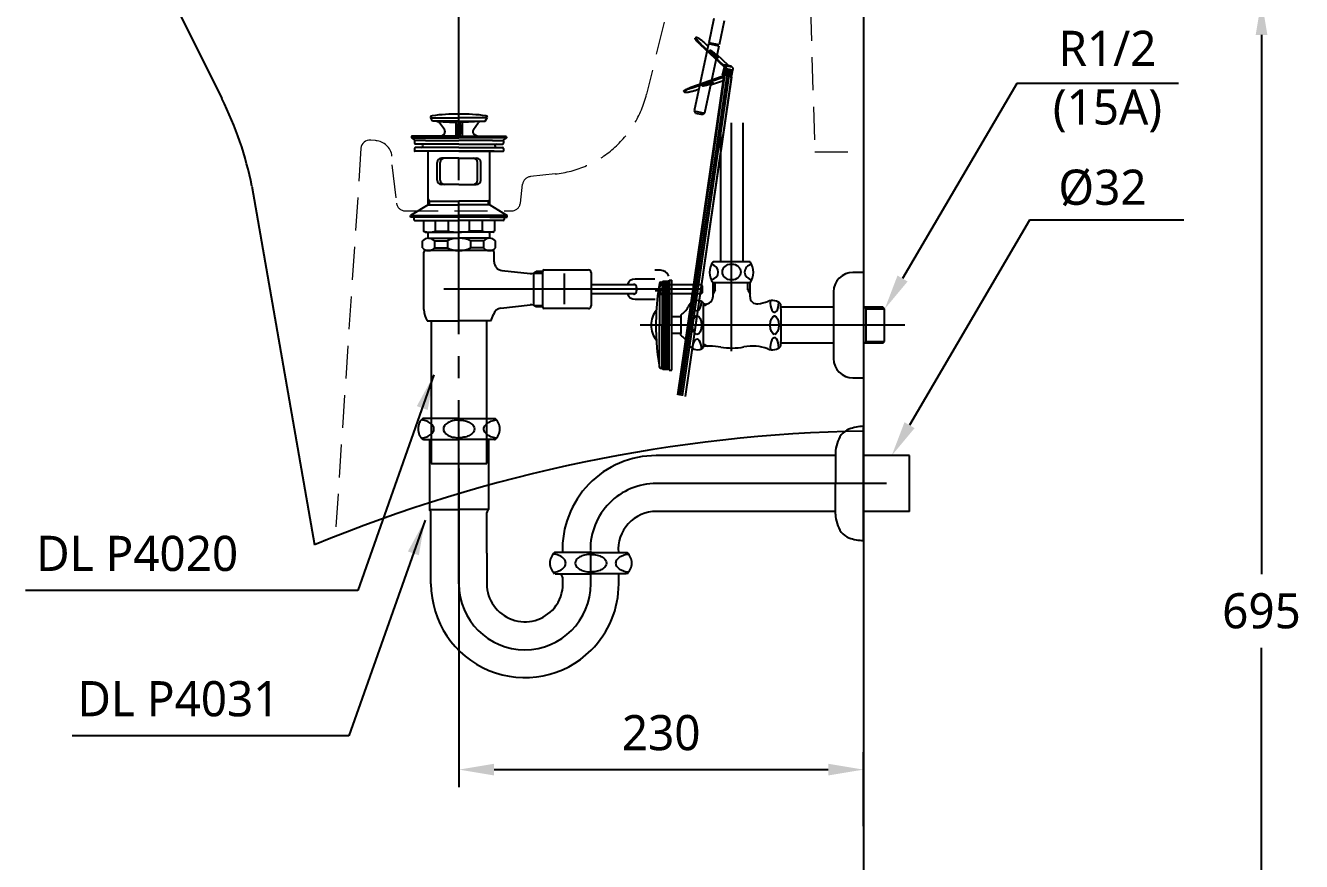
# Model space of a CAD drawing. Extents: x 7056 to 10156, y 0 to 2100.
# Drawn here: x 8941 to 9666, y 444 to 920 of the extents above; entities that cross this region are included whole.
import ezdxf

# ---------------------------------------------------------------- set-up
doc = ezdxf.new("R2010")
doc.units = 0
doc.header["$LTSCALE"] = 50
doc.header["$MEASUREMENT"] = 0
for name, pattern in [('CENTER', [2, 1.25, -0.25, 0.25, -0.25]), ('CENTER2', [1.125, 0.75, -0.125, 0.125, -0.125]), ('HIDDEN', [0.375, 0.25, -0.125]), ('HIDDEN2', [0.1875, 0.125, -0.0625])]:
    doc.linetypes.add(name, pattern=pattern)
doc.layers.get('0').update_dxf_attribs({"linetype": 'CONTINUOUS'})
doc.layers.get('DEFPOINTS').update_dxf_attribs({"linetype": 'CONTINUOUS'})
for name, color, linetype in [('1', 2, 'CENTER'), ('3', 3, 'CONTINUOUS'), ('4', 4, 'CONTINUOUS'), ('6', 6, 'CONTINUOUS'), ('7', 7, 'CONTINUOUS')]:
    doc.layers.add(name, color=color, linetype=linetype)
doc.styles.add('GHS', font='txt.shx', dxfattribs={"bigfont": 'whgtxt.shx'})
doc.styles.get("Standard").update_dxf_attribs({"font": 'NanumGothic.ttf'})
doc.dimstyles.get("Standard").update_dxf_attribs({"dimtxt": 2.5, "dimasz": 2, "dimexe": 2, "dimexo": 1, "dimgap": 1.5, "dimtad": 1, "dimdec": 0, "dimlfac": 10, "dimrnd": 0.5, "dimzin": 0, "dimdsep": 46, "dimtxsty": 'Standard', "dimcen": 0, "dimclrt": 2, "dimadec": 0, "dimazin": 0, "dimtfac": 1, "dimtdec": 0, "dimtmove": 0, "dimatfit": 3, "dimfxl": 0, "dimtolj": 1, "dimtzin": 0, "dimarcsym": 0})

# ---------------------------------------------------------------- blocks, each defined once
blk = doc.blocks.new('*D72')
at = {"layer": '3', "color": 3, "lineweight": -2}
for p, q in [((9187.33, 667.64), (9187.33, 486.54)), ((9417.32, 464.3), (9417.32, 506.54)), ((9207.33, 496.54), (9397.32, 496.54))]:
    blk.add_line(p, q, dxfattribs=at)
at = {"layer": '3', "color": 3}
for points in [[(9207.33, 499.88), (9207.33, 493.21), (9187.33, 496.54)], [(9397.32, 499.88), (9397.32, 493.21), (9417.32, 496.54)]]:
    blk.add_solid(points, dxfattribs=at)
at = {"layer": 'DEFPOINTS', "color": 0}
for p in [(9187.33, 675.64), (9417.32, 496.54), (9417.32, 456.3)]:
    blk.add_point(p, dxfattribs=at)
at = {"layer": '3', "color": 2, "insert": (9302.33, 517.44), "char_height": 20, "attachment_point": 5}
blk.add_mtext('\\A1;230', dxfattribs=at)
blk = doc.blocks.new('*D73')
at = {"color": 3, "lineweight": -2}
for p, q in [((9451.71, 934.21), (9653.64, 934.21)), ((9643.64, 914.21), (9643.64, 607.6)), ((9643.64, 259.21), (9643.64, 565.83)), ((9425.32, 239.21), (9653.64, 239.21))]:
    blk.add_line(p, q, dxfattribs=at)
at = {"color": 3}
for points in [[(9640.31, 914.21), (9646.98, 914.21), (9643.64, 934.21)], [(9640.31, 259.21), (9646.98, 259.21), (9643.64, 239.21)]]:
    blk.add_solid(points, dxfattribs=at)
at = {"layer": 'DEFPOINTS', "color": 0}
for p in [(9443.71, 934.21), (9643.64, 934.21), (9417.32, 239.21)]:
    blk.add_point(p, dxfattribs=at)
at = {"color": 2, "insert": (9643.64, 586.71), "char_height": 20, "attachment_point": 5}
blk.add_mtext('\\A1;695', dxfattribs=at)

msp = doc.modelspace()

# ---------------------------------------------------------------- linework, layer by layer
at = {"color": 1, "linetype": 'CENTER2', "ltscale": 2}
msp.add_line((9187.33272, 631.66579), (9187.33272, 1010.99138), dxfattribs=at)
msp.add_line((9417.32007, 999.21417), (9417.32007, 689.03628))
at = {"color": 2, "linetype": 'HIDDEN2', "lineweight": 0, "ltscale": 3}
for p, q in [((9385.39396, 985.83126), (9389.6727, 847.84188)), ((9317.40521, 976.08182), (9293.9878, 880.53987)), ((9131.64443, 849.78067), (9116.96319, 629.03897)), ((9187.32007, 854.1431), (9166.82007, 854.1431)), ((9389.6727, 847.84188), (9417.32007, 847.84188)), ((9149.26697, 840.30022), (9151.8029, 818.63294)), ((9241.98104, 835.15149), (9228.00123, 833.68295)), ((9222.24525, 818.60482), (9223.56086, 829.31965)), ((9156.769, 814.21417), (9217.28252, 814.21417))]:
    msp.add_line(p, q, dxfattribs=at)
at = {"color": 3}
for p, q in [((9504.47582, 886.61753), (9439.54943, 775.72358)), ((9596.35915, 886.61753), (9504.47582, 886.61753)), ((9511.76202, 808.91058), (9443.51709, 692.34858)), ((9599.46134, 808.91058), (9511.76202, 808.91058))]:
    msp.add_line(p, q, dxfattribs=at)
at = {"color": 2, "lineweight": 0, "ltscale": 3}
msp.add_line((9139.94121, 854.11935), (9137.17267, 854.4197), dxfattribs=at)
at = {"color": 2, "linetype": 'HIDDEN', "lineweight": 0, "ltscale": 3}
msp.add_line((9187.32007, 854.1431), (9207.82007, 854.1431), dxfattribs=at)
at = {"color": 4}
msp.add_line((9187.32007, 602.21417), (9187.32007, 696.21417), dxfattribs=at)
at = {"color": 2, "linetype": 'HIDDEN2', "lineweight": 0, "ltscale": 3}
for centre, radius, start, end in [((9235.71269, 894.82315), 60, 275.99676777, 346.22824731), ((9139.33476, 844.13776), 10, 6.67550305, 86.52320462), ((9228.5236, 828.71031), 5, 95.99676777, 173), ((9156.769, 819.21417), 5, 186.67550305, 270), ((9217.28252, 819.21417), 5, 270, 353)]:
    msp.add_arc(centre, radius, start, end, dxfattribs=at)
at = {"color": 2, "lineweight": 0, "ltscale": 3}
msp.add_arc((9136.63341, 849.44886), 5, 83.80844578, 176.19493651, dxfattribs=at)
at = {"layer": '1', "color": 1, "linetype": 'ByBlock'}
msp.add_line((9417.32007, 1139.21417), (9417.32007, 239.21417), dxfattribs=at)
at = {"layer": '1', "color": 0, "linetype": 'Continuous'}
for p, q in [((9022.65356, 938.12684), (9052.58084, 878.00715)), ((9069.64389, 828.15368), (9105.26081, 624.30515))]:
    msp.add_line(p, q, dxfattribs=at)
for centre, radius, start, end in [((8873.53777, 788.88039), 200, 11.32455779, 26.46389543), ((9432.12477, -166.89645), 856.06076, 90.99092167, 112.44666886)]:
    msp.add_arc(centre, radius, start, end, dxfattribs=at)
at = {"layer": '1', "color": 3}
for points in [[(9442.426, 774.0394), (9436.67286, 777.40776), (9429.44435, 758.46417)], [(9446.39366, 690.6644), (9440.64052, 694.03276), (9433.41201, 675.08917)]]:
    msp.add_solid(points, dxfattribs=at)
at = {"layer": '3'}
for p, q in [((9172.33272, 865.2431), (9171.1014, 867.37581)), ((9171.21794, 867.17396), (9187.33272, 867.17396)), ((9187.33272, 865.2431), (9172.33272, 865.2431)), ((9174.84799, 865.05881), (9185.58272, 864.35744)), ((9179.05806, 860.36381), (9176.33985, 864.21678)), ((9187.33272, 865.2431), (9185.58272, 864.35744)), ((9185.58272, 864.35744), (9185.58272, 856.6431)), ((9186.81504, 864.98111), (9186.38272, 858.57323)), ((9203.4475, 867.17396), (9187.33272, 867.17396)), ((9187.33272, 865.2431), (9189.08272, 864.35744)), ((9187.33272, 865.2431), (9202.33272, 865.2431)), ((9187.8504, 864.98111), (9188.28272, 858.57323)), ((9199.81744, 865.05881), (9189.08272, 864.35744)), ((9189.08272, 864.35744), (9189.08272, 856.6431)), ((9195.60738, 860.36381), (9198.32559, 864.21678)), ((9202.33272, 865.2431), (9203.56404, 867.37581)), ((9160.33272, 856.2431), (9160.33272, 855.6431)), ((9170.03272, 856.6431), (9160.73272, 856.6431)), ((9187.33272, 856.6431), (9170.03272, 856.6431)), ((9176.97629, 856.6431), (9178.42381, 857.47883)), ((9186.38272, 858.59742), (9187.33272, 858.59742)), ((9186.58582, 856.6431), (9186.38272, 858.59742)), ((9188.28272, 858.59742), (9187.33272, 858.59742)), ((9187.33272, 856.6431), (9204.63272, 856.6431)), ((9188.07962, 856.6431), (9188.28272, 858.59742)), ((9197.68914, 856.6431), (9196.24162, 857.47883)), ((9204.63272, 856.6431), (9213.93272, 856.6431)), ((9214.33272, 856.2431), (9214.33272, 855.6431)), ((9160.33272, 855.6431), (9187.33272, 855.6431)), ((9160.33272, 855.6431), (9162.47494, 854.1431)), ((9162.03089, 853.9431), (9162.03089, 852.6431)), ((9162.03089, 849.6431), (9162.03089, 848.3431)), ((9168.33272, 854.1431), (9162.23089, 854.1431)), ((9187.33272, 852.1431), (9162.53089, 852.1431)), ((9187.33272, 850.1431), (9162.53089, 850.1431)), ((9168.33272, 854.1431), (9187.33272, 854.1431)), ((9214.33272, 855.6431), (9187.33272, 855.6431)), ((9206.33272, 854.1431), (9187.33272, 854.1431)), ((9187.33272, 852.1431), (9212.13455, 852.1431)), ((9187.33272, 850.1431), (9212.13455, 850.1431)), ((9206.33272, 854.1431), (9212.43455, 854.1431)), ((9214.33272, 855.6431), (9212.1905, 854.1431)), ((9212.63455, 853.9431), (9212.63455, 852.6431)), ((9212.63455, 849.6431), (9212.63455, 848.3431)), ((9207.33272, 848.1431), (9162.23089, 848.1431)), ((9169.83272, 817.54869), (9169.83272, 848.1431)), ((9174.95835, 831.6431), (9174.95835, 841.6431)), ((9176.72612, 831.6431), (9176.72612, 841.6431)), ((9187.33272, 844.1431), (9177.45835, 844.1431)), ((9187.33272, 848.1431), (9212.43455, 848.1431)), ((9187.33272, 844.1431), (9197.20709, 844.1431)), ((9197.93932, 831.6431), (9197.93932, 841.6431)), ((9199.70709, 831.6431), (9199.70709, 841.6431)), ((9204.83272, 817.54869), (9204.83272, 848.1431)), ((9187.33272, 829.1431), (9177.45835, 829.1431)), ((9187.33272, 829.1431), (9197.20709, 829.1431)), ((9170.53272, 819.6431), (9169.83272, 820.85554)), ((9204.13272, 819.6431), (9204.83272, 820.85554)), ((9169.83272, 817.54869), (9159.83272, 811.54869)), ((9169.83272, 819.6431), (9187.33272, 819.6431)), ((9169.83272, 817.54869), (9187.33272, 817.54869)), ((9170.53272, 817.54869), (9170.53272, 819.6431)), ((9204.83272, 819.6431), (9187.33272, 819.6431)), ((9204.83272, 817.54869), (9187.33272, 817.54869)), ((9204.13272, 817.54869), (9204.13272, 819.6431)), ((9204.83272, 817.54869), (9214.83272, 811.54869)), ((9159.83272, 811.54869), (9187.33272, 811.54869)), ((9159.83272, 810.54869), (9159.83272, 811.54869)), ((9169.83272, 810.54869), (9159.83272, 810.54869)), ((9161.64059, 810.54869), (9161.64059, 809.24869)), ((9162.14059, 808.74869), (9167.14059, 808.74869)), ((9167.14059, 808.74869), (9187.33272, 808.74869)), ((9167.14059, 808.74869), (9167.14059, 802.62604)), ((9204.83272, 810.54869), (9169.83272, 810.54869)), ((9173.91537, 802.62604), (9173.91537, 808.74869)), ((9181.31603, 802.62604), (9181.31603, 808.74869)), ((9214.83272, 811.54869), (9187.33272, 811.54869)), ((9207.52485, 808.74869), (9187.33272, 808.74869)), ((9193.3494, 802.62604), (9193.3494, 808.74869)), ((9200.75007, 802.62604), (9200.75007, 808.74869)), ((9204.83272, 810.54869), (9214.83272, 810.54869)), ((9212.52485, 808.74869), (9207.52485, 808.74869)), ((9207.52485, 808.74869), (9207.52485, 802.62604)), ((9213.02485, 810.54869), (9213.02485, 809.24869)), ((9214.83272, 810.54869), (9214.83272, 811.54869)), ((9168.14059, 802.04869), (9167.14059, 802.62604)), ((9168.14059, 802.04869), (9169.54059, 802.04869)), ((9169.54059, 802.04869), (9187.33272, 802.04869)), ((9169.83272, 798.63745), (9169.83272, 802.04869)), ((9169.97642, 798.6431), (9187.08902, 798.6431)), ((9173.91537, 802.62604), (9181.31603, 802.62604)), ((9205.12485, 802.04869), (9187.33272, 802.04869)), ((9204.68902, 798.6431), (9187.57642, 798.6431)), ((9200.75007, 802.62604), (9193.3494, 802.62604)), ((9204.83272, 798.63745), (9204.83272, 802.04869)), ((9206.52485, 802.04869), (9205.12485, 802.04869)), ((9206.52485, 802.04869), (9207.52485, 802.62604)), ((9166.58902, 793.08648), (9166.58902, 797.19972)), ((9187.33272, 791.6431), (9168.33272, 791.6431)), ((9173.36381, 797.19972), (9173.36381, 793.08648)), ((9173.36381, 797.19972), (9180.76447, 797.19972)), ((9173.36381, 793.08648), (9180.76447, 793.08648)), ((9180.76447, 797.19972), (9180.76447, 793.08648)), ((9204.68902, 791.6431), (9187.33272, 791.6431)), ((9201.30163, 797.19972), (9193.90097, 797.19972)), ((9193.90097, 797.19972), (9193.90097, 793.08648)), ((9201.30163, 793.08648), (9193.90097, 793.08648)), ((9201.30163, 797.19972), (9201.30163, 793.08648)), ((9204.13272, 791.6431), (9204.68902, 791.6431)), ((9204.68902, 791.6431), (9205.08902, 791.6431)), ((9206.33272, 791.6431), (9204.83272, 791.6431)), ((9208.07642, 793.08648), (9208.07642, 797.19972)), ((9167.33272, 758.04075), (9167.33272, 790.6431)), ((9207.33272, 785.27886), (9207.33272, 790.6431)), ((9211.80005, 780.30731), (9227.83428, 778.58936)), ((9229.86295, 778.8431), (9234.96852, 778.8431)), ((9230.00203, 760.3931), (9230.00203, 778.8931)), ((9231.33272, 779.6431), (9231.33272, 778.8431)), ((9234.99392, 779.6431), (9231.33272, 779.6431)), ((9234.96852, 778.8431), (9234.96852, 779.8431)), ((9234.96852, 759.4431), (9234.96852, 778.8431)), ((9235.76852, 780.6431), (9260.96852, 780.6431)), ((9247.33272, 761.10518), (9247.33272, 778.5431)), ((9262.46852, 779.1431), (9262.46852, 773.37191)), ((9301.94517, 780.40671), (9298.65878, 780.40589)), ((9247.33272, 769.6431), (9178.83272, 769.62603)), ((9325.78661, 769.66265), (9247.33272, 769.6431)), ((9281.70074, 772.15166), (9262.26041, 772.14682)), ((9262.46852, 773.37191), (9262.46852, 760.1431)), ((9287.65043, 772.15315), (9281.70074, 772.15166)), ((9298.67144, 775.40589), (9287.61254, 775.40314)), ((9325.28599, 772.16252), (9301.92155, 772.1567)), ((9325.78611, 771.66265), (9325.28599, 772.16252)), ((9325.78711, 767.66265), (9325.78611, 771.66265)), ((9263.06145, 767.14702), (9287.65168, 767.15315)), ((9287.6154, 763.90314), (9298.93805, 763.90596)), ((9298.92539, 768.90596), (9301.94804, 768.90671)), ((9301.9228, 767.1567), (9325.28724, 767.16252)), ((9325.28724, 767.16252), (9325.78711, 767.66265)), ((9211.2016, 758.91477), (9227.83428, 760.69684)), ((9230.00203, 760.3931), (9234.96852, 760.3931)), ((9231.33272, 759.6431), (9231.33272, 760.4431)), ((9234.99392, 759.6431), (9231.33272, 759.6431)), ((9260.96852, 758.6431), (9235.76852, 758.6431)), ((9169.33272, 751.6431), (9187.33272, 751.6431)), ((9171.45772, 751.6431), (9171.45772, 670.6431)), ((9205.33272, 751.6431), (9187.33272, 751.6431)), ((9203.20772, 670.6431), (9203.20772, 751.6431)), ((9171.45772, 670.6431), (9203.20772, 670.6431))]:
    msp.add_line(p, q, dxfattribs=at)
for points in [[(9286.27712, 772.1528, -0.044238089), (9286.52917, 772.43227, -0.189273345), (9286.96366, 772.60298, -0.189273345), (9287.39824, 772.43248, -0.101058622), (9287.89463, 771.73917, -0.059301535), (9288.17055, 770.85181, -0.045721536), (9288.28068, 769.6533, -0.045721536)], [(9288.28068, 769.6533, -0.045721536), (9288.17115, 768.45474, -0.059301535), (9287.89567, 767.56724, -0.101058622), (9287.39962, 766.87369, -0.189273345), (9286.96513, 766.70298, -0.189273345), (9286.53056, 766.87347, -0.044238089), (9286.27836, 767.1528, -0.059301535)], [(9303.29486, 772.15704, 0.044238089), (9303.04267, 772.43638, 0.189273345), (9302.6081, 772.60687, 0.189273345), (9302.17361, 772.43616, 0.101058622), (9301.67756, 771.74261, 0.059301535), (9301.40208, 770.85511, 0.045721536), (9301.29255, 769.65655, 0.045721536)], [(9301.29255, 769.65655, 0.045721536), (9301.40267, 768.45803, 0.059301535), (9301.6786, 767.57068, 0.101058622), (9302.17499, 766.87737, 0.189273345), (9302.60957, 766.70687, 0.189273345), (9303.04405, 766.87758, 0.044238089), (9303.29611, 767.15704, 0.059301535)]]:
    msp.add_lwpolyline(points, format="xyb", dxfattribs=at)
for centre, radius, start, end in [((9172.18272, 867.17396), 1.1, 97.32041367, 169.42619898), ((9187.33272, 749.2431), 120, 90, 97.32041367), ((9174.70561, 863.06385), 2, 35.20232507, 86.26180949), ((9187.33272, 749.2431), 120, 82.67958633, 90), ((9199.95983, 863.06385), 2, 93.73819051, 144.79767493), ((9202.48272, 867.17396), 1.1, 10.57380102, 82.67958633), ((9160.73272, 856.2431), 0.4, 90, 180), ((9177.42381, 859.21088), 2, 300, 35.20232507), ((9197.24162, 859.21088), 2, 144.79767493, 240), ((9213.93272, 856.2431), 0.4, 0, 90), ((9162.23089, 853.9431), 0.2, 90, 180), ((9162.53089, 852.6431), 0.5, 180, 270), ((9162.53089, 849.6431), 0.5, 90, 180), ((9165.83272, 851.1431), 1, 270, 90), ((9208.83272, 851.1431), 1, 90, 270), ((9212.13455, 852.6431), 0.5, 270, 0), ((9212.13455, 849.6431), 0.5, 0, 90), ((9212.43455, 853.9431), 0.2, 0, 90), ((9162.23089, 848.3431), 0.2, 180, 270), ((9177.45835, 841.6431), 2.5, 90, 180), ((9179.22612, 841.6431), 2.5, 90, 180), ((9195.43932, 841.6431), 2.5, 0, 90), ((9197.20709, 841.6431), 2.5, 0, 90), ((9212.43455, 848.3431), 0.2, 270, 0), ((9177.45835, 831.6431), 2.5, 180, 270), ((9179.22612, 831.6431), 2.5, 180, 270), ((9195.43932, 831.6431), 2.5, 270, 0), ((9197.20709, 831.6431), 2.5, 270, 0), ((9162.14059, 809.24869), 0.5, 180, 270), ((9212.52485, 809.24869), 0.5, 270, 0), ((9169.97642, 793.9353), 4.70435, 43.94093732, 136.05906268), ((9170.52798, 812.2279), 10.18185, 250.56792502, 289.43207498), ((9186.86683, 785.03862), 13.60629, 89.06429532, 116.64718661), ((9187.14058, 831.50102), 29.45658, 258.59556617, 270.3737354), ((9187.52486, 831.50102), 29.45658, 269.6262646, 281.40443383), ((9187.79861, 785.03862), 13.60629, 63.35281339, 90.93570468), ((9204.13746, 812.2279), 10.18185, 250.56792502, 289.43207498), ((9204.68902, 793.9353), 4.70435, 43.94093732, 136.05906268), ((9169.97642, 796.3509), 4.70435, 223.94093732, 316.05906268), ((9168.33272, 790.6431), 1, 90, 180), ((9186.86683, 805.24758), 13.60629, 243.35281339, 270.93570468), ((9187.79861, 805.24758), 13.60629, 269.06429532, 296.64718661), ((9204.68902, 796.3509), 4.70435, 223.94093732, 316.05906268), ((9206.33272, 790.6431), 1, 0, 90), ((9212.33272, 785.27886), 5, 180, 263.88449643), ((9228.24118, 783.57278), 5, 265.33216468, 308.19271972), ((9235.76852, 779.8431), 0.8, 90, 180), ((9260.96852, 779.1431), 1.5, 0, 90), ((9301.94642, 775.40671), 5, 20.50159267, 90.01427756), ((9287.61378, 770.40314), 5, 90.01427756, 159.52696244), ((9301.94679, 773.90671), 5, 270.01427756, 339.52696244), ((9287.61416, 768.90314), 5, 200.50159267, 270.01427756), ((9180.32113, 758.58968), 13, 182.42004342, 212.30000816), ((9194.34431, 758.58968), 13, 327.69999184, 345.040466), ((9211.73426, 753.94322), 5, 96.11547581, 165.04046432), ((9228.24118, 755.71342), 5, 51.80728028, 94.66783532), ((9235.76852, 759.4431), 0.8, 180, 270), ((9260.96852, 760.1431), 1.5, 270, 0)]:
    msp.add_arc(centre, radius, start, end, dxfattribs=at)
at = {"layer": '4'}
for p, q in [((9171.07007, 696.21417), (9166.77856, 696.21417)), ((9171.07007, 696.21417), (9166.77856, 696.21417)), ((9187.32007, 696.21417), (9171.07007, 696.21417)), ((9187.32007, 696.21417), (9171.07007, 696.21417)), ((9187.32007, 696.21417), (9203.57007, 696.21417)), ((9187.32007, 696.21417), (9203.57007, 696.21417)), ((9203.57007, 696.21417), (9207.86157, 696.21417)), ((9203.57007, 696.21417), (9207.86157, 696.21417)), ((9417.32007, 626.71417), (9417.32007, 691.71417)), ((9167.17007, 684.21417), (9166.77856, 684.21417)), ((9167.17007, 684.21417), (9187.32007, 684.21417)), ((9170.52007, 684.21417), (9170.52007, 644.43405)), ((9207.47007, 684.21417), (9187.32007, 684.21417)), ((9204.12007, 684.21417), (9204.12007, 644.43405)), ((9207.47007, 684.21417), (9207.86157, 684.21417)), ((9401.34009, 675.08917), (9299.54909, 675.08917)), ((9401.34009, 676.6089), (9401.34009, 659.21417)), ((9443.41201, 675.08917), (9417.32007, 675.08917)), ((9443.41201, 643.33917), (9443.41201, 675.08917)), ((9430.41201, 659.21417), (9299.54909, 659.21417)), ((9401.34009, 641.81943), (9401.34009, 659.21417)), ((9170.52007, 644.43405), (9187.32007, 644.43405)), ((9171.44507, 602.21417), (9171.44507, 642.78917)), ((9204.12007, 644.43405), (9187.32007, 644.43405)), ((9203.19507, 619.60997), (9203.19507, 642.78917)), ((9401.34009, 643.33917), (9299.54909, 643.33917)), ((9443.41201, 643.33917), (9417.32007, 643.33917)), ((9203.19507, 619.60997), (9203.19507, 602.21417)), ((9245.99212, 619.91417), (9241.70062, 619.91417)), ((9262.24212, 619.91417), (9245.99212, 619.91417)), ((9262.24212, 619.91417), (9262.32007, 619.91417)), ((9262.32007, 602.21417), (9262.32007, 620.8774)), ((9262.39802, 619.91417), (9262.32007, 619.91417)), ((9262.39802, 619.91417), (9278.64802, 619.91417)), ((9278.64802, 619.91417), (9282.93952, 619.91417)), ((9242.09212, 607.91417), (9262.24212, 607.91417)), ((9245.52007, 607.91417), (9245.52007, 607.21417)), ((9246.44507, 602.21417), (9246.44507, 605.65999)), ((9282.54802, 607.91417), (9262.39802, 607.91417)), ((9278.19507, 602.21417), (9278.19507, 607.91417))]:
    msp.add_line(p, q, dxfattribs=at)
for points in [[(9173.12524, 690.21417, 0.15521739), (9172.53474, 692.07049, 0.106747244), (9170.47304, 693.96117, 0.07304301), (9167.70318, 695.07919, 0.028511088), (9165.97442, 695.3952, 0.05952259)], [(9165.97442, 685.03313, 0.028511088), (9167.70318, 685.34915, 0.07304301), (9170.47304, 686.46717, 0.106747244), (9172.53474, 688.35784, 0.15521739), (9173.12524, 690.21417, 0.15521739)], [(9179.03977, 691.9531, 0.327290453), (9179.03977, 688.47523, 0.106373385), (9181.06257, 686.67863, 0.071219107), (9183.76252, 685.62491, 0.057537424), (9187.32007, 685.21417, 0.057537424)], [(9187.32007, 695.21417, 0.057537424), (9183.76252, 694.80342, 0.071219107), (9181.06257, 693.7497, 0.106373365), (9179.03977, 691.9531, 0.159482965)], [(9187.32007, 695.21417, 0.057537424), (9183.76252, 694.80342, 0.071219107), (9181.06257, 693.7497, 0.106373365), (9179.03977, 691.9531, 0.159482965)], [(9187.32007, 695.21417, -0.057537424), (9190.87761, 694.80342, -0.071219107), (9193.57756, 693.7497, -0.106373365), (9195.60036, 691.9531, -0.159482965)], [(9187.32007, 695.21417, -0.057537424), (9190.87761, 694.80342, -0.071219107), (9193.57756, 693.7497, -0.106373365), (9195.60036, 691.9531, -0.159482965)], [(9195.60037, 691.9531, -0.327290453), (9195.60036, 688.47523, -0.106373385), (9193.57756, 686.67863, -0.071219107), (9190.87761, 685.62491, -0.057537424), (9187.32007, 685.21417, -0.057537424)], [(9201.5149, 690.21417, -0.15521739), (9202.10539, 692.07049, -0.106747244), (9204.16709, 693.96117, -0.07304301), (9206.93696, 695.07919, -0.028511088), (9208.66571, 695.3952, -0.05952259)], [(9208.66571, 685.03313, -0.028511088), (9206.93696, 685.34915, -0.07304301), (9204.16709, 686.46717, -0.106747244), (9202.10539, 688.35784, -0.15521739), (9201.5149, 690.21417, -0.15521739)], [(9248.04729, 613.91417, 0.15521739), (9247.4568, 615.77049, 0.106747244), (9245.39509, 617.66117, 0.07304301), (9242.62523, 618.77919, 0.028511088), (9240.89647, 619.0952, 0.05952259)], [(9262.32007, 618.91397, 0.058789896), (9258.68457, 618.50342, 0.071219107), (9255.98462, 617.4497, 0.106373365), (9253.96182, 615.6531, 0.159482965)], [(9262.32007, 618.91397, -0.058789896), (9265.95556, 618.50342, -0.071219107), (9268.65551, 617.4497, -0.106373365), (9270.67831, 615.6531, -0.159482965)], [(9276.59284, 613.91417, -0.15521739), (9277.18334, 615.77049, -0.106747244), (9279.24504, 617.66117, -0.07304301), (9282.01491, 618.77919, -0.028511088), (9283.74366, 619.0952, -0.05952259)], [(9240.89647, 608.73313, 0.028511088), (9242.62523, 609.04915, 0.07304301), (9245.39509, 610.16717, 0.106747244), (9247.4568, 612.05784, 0.15521739), (9248.04729, 613.91417, 0.15521739)], [(9253.96182, 615.6531, 0.327290453), (9253.96182, 612.17523, 0.106373385), (9255.98462, 610.37863, 0.071219107), (9258.68457, 609.32491, 0.057537424), (9262.24212, 608.91417, 0.057537424)], [(9270.67831, 615.6531, -0.327290453), (9270.67831, 612.17523, -0.106373385), (9268.65551, 610.37863, -0.071219107), (9265.95556, 609.32491, -0.057537424), (9262.39802, 608.91417, -0.057537424)], [(9283.74366, 608.73313, -0.028511088), (9282.01491, 609.04915, -0.07304301), (9279.24504, 610.16717, -0.106747244), (9277.18334, 612.05784, -0.15521739), (9276.59284, 613.91417, -0.15521739)]]:
    msp.add_lwpolyline(points, format="xyb", dxfattribs=at)
for centre, radius, start, end in [((9172.07007, 690.21417), 8, 131.40962211, 228.59037789), ((9202.57007, 690.21417), 8, 311.40962211, 48.59037789), ((9412.66454, 680.79233), 10, 111.1926769, 142.80345081), ((9418.82007, 661.75169), 30, 92.86598398, 109.00713612), ((9421.32007, 675.71417), 20, 146.20771163, 177.43591199), ((9299.54909, 621.71417), 53.375, 90, 181.93258944), ((9299.54909, 621.71417), 37.5, 90, 180.65397811), ((9171.52007, 644.43405), 1, 180, 238.70258778), ((9170.52007, 642.78917), 0.925, 0, 58.70258778), ((9204.12007, 642.78917), 0.925, 121.29741222, 180), ((9203.12007, 644.43405), 1, 301.29741222, 0), ((9299.54909, 621.71417), 21.625, 90, 184.77465278), ((9421.32007, 642.71417), 20, 182.56408801, 213.79228837), ((9412.66454, 637.636), 10, 217.19654919, 248.8073231), ((9418.82007, 656.67664), 30, 250.99286388, 267.13401602), ((9246.99212, 613.91417), 8, 131.40962211, 228.59037789), ((9277.64802, 613.91417), 8, 311.40962211, 48.59037789), ((9224.82007, 602.21417), 53.375, 180, 314.94029898), ((9224.82007, 602.21417), 37.5, 180, 0), ((9224.82007, 602.21417), 21.625, 180, 320.7959681), ((9224.82007, 602.21417), 21.625, 320.7959681, 0), ((9229.48129, 596.616), 19.22404, 28.06365478, 33.45608391), ((9224.82007, 602.21417), 53.375, 314.94029898, 0)]:
    msp.add_arc(centre, radius, start, end, dxfattribs=at)
at = {"layer": '6'}
for p, q in [((9335.97007, 864.21417), (9335.97007, 785.21417)), ((9342.32007, 734.50162), (9342.32007, 864.21417)), ((9348.67007, 864.21417), (9348.67007, 785.21417)), ((9348.67007, 785.21417), (9331.82007, 785.21417)), ((9352.82007, 785.21417), (9348.67007, 785.21417)), ((9417.32007, 779.21417), (9411.32007, 779.21417)), ((9301.40488, 773.21417), (9301.40488, 749.21417)), ((9301.99632, 773.71417), (9302.82007, 773.71417)), ((9302.82007, 773.71417), (9303.32007, 774.21417)), ((9302.82007, 773.71417), (9302.82007, 749.21417)), ((9303.32007, 774.21417), (9303.32007, 749.21417)), ((9303.32007, 774.21417), (9306.52007, 774.21417)), ((9303.32007, 773.80269), (9306.82007, 773.80269)), ((9303.32007, 772.80269), (9306.82007, 772.80269)), ((9303.32007, 771.80269), (9306.82007, 771.80269)), ((9303.32007, 770.80269), (9306.82007, 770.80269)), ((9303.32007, 769.80269), (9306.82007, 769.80269)), ((9306.82007, 774.71417), (9308.32007, 774.71417)), ((9306.82007, 774.51417), (9306.82007, 774.71417)), ((9306.82007, 774.51417), (9306.82007, 749.21417)), ((9308.32007, 773.71417), (9308.32007, 774.71417)), ((9308.32007, 749.21417), (9308.32007, 773.71417)), ((9331.82007, 765.71417), (9331.82007, 773.21417)), ((9352.82007, 773.21417), (9331.82007, 773.21417)), ((9333.07007, 769.21417), (9331.82007, 769.21417)), ((9333.07007, 769.21417), (9331.82007, 767.0491)), ((9333.07007, 769.21417), (9333.07007, 773.21417)), ((9351.57007, 769.21417), (9351.57007, 773.21417)), ((9352.82007, 769.21417), (9351.57007, 769.21417)), ((9351.57007, 769.21417), (9352.82007, 767.0491)), ((9352.82007, 765.30254), (9352.82007, 773.21417)), ((9303.32007, 768.80269), (9306.82007, 768.80269)), ((9303.32007, 767.80269), (9306.82007, 767.80269)), ((9303.32007, 766.80269), (9306.82007, 766.80269)), ((9303.32007, 765.80269), (9306.82007, 765.80269)), ((9303.32007, 764.80269), (9306.82007, 764.80269)), ((9303.32007, 763.80269), (9306.82007, 763.80269)), ((9303.32007, 762.80269), (9306.82007, 762.80269)), ((9303.32007, 761.80269), (9306.82007, 761.80269)), ((9326.40667, 761.21417), (9326.40667, 761.93488)), ((9400.32007, 768.21417), (9400.32007, 730.21417)), ((9303.32007, 760.80269), (9306.82007, 760.80269)), ((9303.32007, 759.80269), (9306.82007, 759.80269)), ((9303.32007, 758.80269), (9306.82007, 758.80269)), ((9303.32007, 757.80269), (9306.82007, 757.80269)), ((9303.32007, 756.80269), (9306.82007, 756.80269)), ((9303.32007, 755.80269), (9306.82007, 755.80269)), ((9303.32007, 754.80269), (9306.82007, 754.80269)), ((9313.40667, 754.94651), (9313.40667, 753.96417)), ((9318.29326, 760.53568), (9317.74089, 759.57896)), ((9326.40667, 737.21417), (9326.40667, 761.21417)), ((9327.32007, 761.21417), (9326.40667, 761.21417)), ((9327.32007, 760.46417), (9326.40667, 760.46417)), ((9327.32007, 760.46417), (9328.61911, 761.40575)), ((9327.32007, 760.46417), (9327.32007, 761.21417)), ((9400.32007, 759.46417), (9370.32007, 759.46417)), ((9370.32007, 758.46417), (9370.32007, 739.96417)), ((9370.32119, 758.46529), (9370.32119, 761.21306)), ((9428.32007, 759.46417), (9417.32007, 759.46417)), ((9418.82007, 758.46417), (9417.82007, 759.46417)), ((9418.82007, 738.96417), (9418.82007, 759.46417)), ((9418.82007, 758.46417), (9429.32007, 758.46417)), ((9429.32007, 758.46417), (9428.32007, 759.46417)), ((9429.19578, 739.96417), (9429.19578, 758.46417)), ((9440.85561, 749.21417), (9290.43798, 749.21417)), ((9301.40488, 725.21417), (9301.40488, 749.21417)), ((9302.82007, 724.71417), (9302.82007, 749.21417)), ((9303.32007, 753.80269), (9306.82007, 753.80269)), ((9303.32007, 752.80269), (9306.82007, 752.80269)), ((9303.32007, 751.80269), (9306.82007, 751.80269)), ((9303.32007, 750.80269), (9306.82007, 750.80269)), ((9303.32007, 749.80269), (9306.82007, 749.80269)), ((9303.32007, 724.21417), (9303.32007, 749.21417)), ((9303.32007, 748.62565), (9306.82007, 748.62565)), ((9303.32007, 747.62565), (9306.82007, 747.62565)), ((9306.82007, 723.91417), (9306.82007, 749.21417)), ((9313.40667, 753.96417), (9308.32007, 753.96417)), ((9308.32007, 723.71417), (9308.32007, 749.21417)), ((9313.40667, 753.96417), (9313.40667, 744.46417)), ((9303.32007, 746.62565), (9306.82007, 746.62565)), ((9303.32007, 745.62565), (9306.82007, 745.62565)), ((9303.32007, 744.62565), (9306.82007, 744.62565)), ((9303.32007, 743.62565), (9306.82007, 743.62565)), ((9303.32007, 742.62565), (9306.82007, 742.62565)), ((9303.32007, 741.62565), (9306.82007, 741.62565)), ((9303.32007, 740.62565), (9306.82007, 740.62565)), ((9313.40667, 744.46417), (9308.32007, 744.46417)), ((9313.40667, 743.48182), (9313.40667, 744.46417)), ((9370.32007, 737.21417), (9370.32007, 739.96417)), ((9417.82007, 738.96417), (9418.82007, 739.96417)), ((9418.82007, 739.96417), (9429.32007, 739.96417)), ((9428.32007, 738.96417), (9429.32007, 739.96417)), ((9303.32007, 739.62565), (9306.82007, 739.62565)), ((9303.32007, 738.62565), (9306.82007, 738.62565)), ((9303.32007, 737.62565), (9306.82007, 737.62565)), ((9303.32007, 736.62565), (9306.82007, 736.62565)), ((9303.32007, 735.62565), (9306.82007, 735.62565)), ((9303.32007, 734.62565), (9306.82007, 734.62565)), ((9303.32007, 733.62565), (9306.82007, 733.62565)), ((9318.29326, 737.89265), (9317.74089, 738.84938)), ((9327.32007, 737.96417), (9326.40667, 737.96417)), ((9326.40667, 736.49345), (9326.40667, 737.21417)), ((9330.03186, 737.21417), (9326.40667, 737.21417)), ((9327.32007, 737.21417), (9327.32007, 737.96417)), ((9327.32007, 737.96417), (9328.61911, 737.21417)), ((9400.32007, 738.96417), (9370.32007, 738.96417)), ((9370.32007, 738.96417), (9370.32007, 738.78243)), ((9370.32007, 737.21417), (9370.32007, 738.78243)), ((9428.32007, 738.96417), (9417.32007, 738.96417)), ((9303.32007, 732.62565), (9306.82007, 732.62565)), ((9303.32007, 731.62565), (9306.82007, 731.62565)), ((9303.32007, 730.62565), (9306.82007, 730.62565)), ((9303.32007, 729.62565), (9306.82007, 729.62565)), ((9303.32007, 728.62565), (9306.82007, 728.62565)), ((9303.32007, 727.62565), (9306.82007, 727.62565)), ((9303.32007, 726.62565), (9306.82007, 726.62565)), ((9303.32007, 725.62565), (9306.82007, 725.62565)), ((9301.99632, 724.71417), (9302.82007, 724.71417)), ((9302.82007, 724.71417), (9303.32007, 724.21417)), ((9303.32007, 724.62565), (9306.82007, 724.62565)), ((9303.32007, 724.21417), (9306.52007, 724.21417)), ((9306.82007, 723.71417), (9306.82007, 723.91417)), ((9306.82007, 723.71417), (9308.32007, 723.71417)), ((9411.32007, 719.21417), (9417.32007, 719.21417))]:
    msp.add_line(p, q, dxfattribs=at)
for centre, radius, start, end in [((9339.82007, 779.21417), 10, 143.13010235, 216.86989765), ((9344.82007, 779.21417), 10, 323.13010235, 36.86989765), ((9411.32007, 768.21417), 11, 90, 180), ((9444.32007, 749.21417), 145, 170.50659, 178.05685792), ((9301.99632, 773.01417), 0.7, 90, 170.50659), ((9306.52007, 774.51417), 0.3, 270, 0), ((9322.93253, 757.85719), 5.35697, 49.56943438, 150), ((9327.32007, 765.71417), 4.5, 270, 0), ((9356.82007, 765.30254), 4, 180, 277.71167846), ((9354.02523, 785.94188), 24.82771, 277.71167846, 290.96613747), ((9365.4137, 756.22141), 7, 45.48706364, 110.96613747), ((9310.5743, 749.16883), 14, 141.78592674, 179.75272851), ((9305.61654, 766.57896), 14, 303.80982041, 330), ((9310.5743, 749.28967), 14, 180.24727149, 218.21407326), ((9444.32007, 749.21417), 145, 178.05685792, 189.49341), ((9305.61654, 731.84938), 14, 30, 56.19017959), ((9322.93253, 740.57114), 5.35697, 210, 310.43056562), ((9330.03186, 699.21417), 38, 80.69517649, 90.00000262), ((9342.32007, 774.21417), 38, 260.69517447, 280.73727399), ((9354.02523, 712.48646), 24.82771, 69.03386253, 100.73727502), ((9365.4137, 742.20692), 7, 249.03386253, 314.5), ((9411.32007, 730.21417), 11, 180, 270), ((9301.99632, 725.41417), 0.7, 189.49341, 270), ((9306.52007, 723.91417), 0.3, 0, 90)]:
    msp.add_arc(centre, radius, start, end, dxfattribs=at)
for centre, major_axis, ratio, start_param, end_param in [((9329.5468, 779.44175), (-5.22946, 0), 0.866391406, 1.800504354, 4.443057795), ((9355.00274, 779.44175), (5.22946, 0), 0.866391406, 1.82411945, 4.498970222), ((9322.64141, 762.80645), (0, 5.39901), 0.478204164, 1.649186922, 4.692658194), ((9366.759, 761.71907), (0, 5.21778), 0.460090084, 1.292018265, 4.793094981), ((9322.64141, 735.89373), (0, 5.39901), 0.478204164, 4.681700192, 7.825212734), ((9366.759, 736.79988), (0, 5.21778), 0.460090084, 4.613778576, 8.151219719)]:
    msp.add_ellipse(centre, major_axis=major_axis, ratio=ratio, start_param=start_param, end_param=end_param, dxfattribs=at)
for centre, major_axis, ratio in [((9342.32007, 779.44175), (5.22946, 0), 0.866391406), ((9322.64141, 749.21417), (0, -5.39901), 0.478204164), ((9366.759, 749.21417), (0, -5.21778), 0.460090084)]:
    msp.add_ellipse(centre, major_axis=major_axis, ratio=ratio, dxfattribs=at)
at = {"layer": '7'}
for p, q in [((9332.24203, 923.49498), (9329.33127, 909.80091)), ((9338.11092, 922.24751), (9335.20015, 908.55344)), ((9329.18573, 909.11621), (9321.07717, 870.96845)), ((9321.99746, 912.74837), (9321.67447, 912.37434)), ((9324.75431, 909.2062), (9324.43132, 908.83216)), ((9324.43132, 908.83216), (9338.07278, 896.01413)), ((9337.67323, 897.06709), (9324.75431, 909.2062)), ((9335.05462, 907.86874), (9326.94606, 869.72098)), ((9328.92365, 907.88322), (9328.32296, 908.44765)), ((9335.05462, 907.86874), (9329.18573, 909.11621)), ((9335.20015, 908.55344), (9329.33127, 909.80091)), ((9329.6748, 909.01226), (9329.82034, 909.69696)), ((9334.56554, 907.9727), (9334.71108, 908.6574)), ((9340.62495, 896.88825), (9334.03652, 903.07898)), ((9313.32562, 709.22044), (9340.47172, 894.77701)), ((9314.36765, 709.01133), (9341.25499, 893.36361)), ((9337.8722, 895.17139), (9337.07271, 891.41012)), ((9337.99607, 897.44703), (9337.60849, 896.99819)), ((9337.60849, 896.99819), (9338.21734, 896.42609)), ((9338.41654, 895.05569), (9337.61706, 891.29442)), ((9338.67097, 895.00161), (9337.87232, 895.17137)), ((9337.99607, 897.44703), (9341.92159, 896.61264)), ((9338.60493, 896.87493), (9337.99607, 897.44703)), ((9338.64533, 896.83588), (9338.48543, 896.08363)), ((9338.60493, 896.87493), (9342.53045, 896.04054)), ((9338.70315, 891.06356), (9339.5348, 894.97615)), ((9342.89195, 894.26257), (9339.49776, 894.98403)), ((9342.53045, 896.04054), (9341.92159, 896.61264)), ((9342.86554, 894.26818), (9342.20511, 891.16109)), ((9342.21298, 890.97047), (9342.91184, 894.25834)), ((9337.84666, 891.24562), (9311.52221, 709.58233)), ((9338.40576, 891.12678), (9312.08422, 709.46955)), ((9342.19685, 889.80557), (9316.00041, 708.68369)), ((9342.33128, 890.29238), (9316.03025, 708.6777)), ((9336.91319, 890.55866), (9319.23753, 884.39729)), ((9319.38046, 883.92422), (9337.05612, 890.08559)), ((9330.35234, 885.7463), (9337.18391, 888.12764)), ((9337.57657, 889.97497), (9337.05612, 890.08559)), ((9337.07284, 891.4101), (9338.70315, 891.06356)), ((9342.23936, 890.31192), (9342.33128, 890.29238)), ((9315.27829, 882.28266), (9315.42122, 881.80959)), ((9319.23753, 884.39729), (9319.38046, 883.92422)), ((9322.94911, 883.16568), (9323.72744, 883.43699)), ((9321.07717, 870.96845), (9326.94606, 869.72098)), ((9321.07717, 870.96845), (9321.84741, 869.7824)), ((9321.84741, 869.7824), (9325.76, 868.95075)), ((9326.94606, 869.72098), (9325.76, 868.95075))]:
    msp.add_line(p, q, dxfattribs=at)
for points in [[(9324.43132, 908.83216), (9323.76138, 909.47936), (9323.15837, 910.09856), (9322.63874, 910.67289), (9322.21668, 911.18666), (9321.90369, 911.62588), (9321.70833, 911.97854), (9321.63591, 912.23503), (9321.67542, 912.37369)], [(9321.99841, 912.74772), (9321.9589, 912.60906), (9322.03132, 912.35257), (9322.22668, 911.99991), (9322.53967, 911.5607), (9322.96173, 911.04692), (9323.48136, 910.47259), (9324.08437, 909.85339), (9324.75431, 909.2062)], [(9328.32296, 908.44765), (9327.60435, 909.10519), (9326.85667, 909.75515), (9326.10029, 910.3798), (9325.35587, 910.9621), (9324.64371, 911.48615), (9323.98322, 911.93768), (9323.39244, 912.30435), (9322.88749, 912.57617), (9322.48213, 912.74571), (9322.18742, 912.80835), (9322.01141, 912.76238), (9321.99841, 912.74772)], [(9329.98282, 905.41286), (9329.95889, 905.35661), (9330.00091, 905.20124), (9330.03678, 905.13468)], [(9330.14579, 905.43751), (9330.00781, 905.43639), (9329.98282, 905.41286)], [(9330.03678, 905.13468), (9330.13225, 904.97626), (9330.34786, 904.6903), (9330.63947, 904.35436), (9330.99585, 903.98134), (9331.40333, 903.58558), (9331.84623, 903.18229), (9332.30754, 902.78697), (9332.76953, 902.41481), (9333.21444, 902.08012), (9333.62518, 901.79574), (9333.98597, 901.57262), (9334.28294, 901.41932), (9334.50467, 901.34174)], [(9333.91884, 902.52456), (9333.6546, 902.79791), (9333.24713, 903.19367), (9332.80423, 903.59696), (9332.34292, 903.99228), (9331.88093, 904.36444), (9331.43602, 904.69913), (9331.02527, 904.98351), (9330.66449, 905.20663), (9330.36752, 905.35993), (9330.14579, 905.43751)], [(9334.16106, 901.47923), (9333.9796, 901.71492), (9333.79301, 901.93382)], [(9334.66764, 901.36639), (9334.69156, 901.42264), (9334.64955, 901.57801), (9334.51821, 901.80299), (9334.30259, 902.08895), (9334.01099, 902.42489), (9333.91884, 902.52456)], [(9334.50467, 901.34174), (9334.64264, 901.34286), (9334.66764, 901.36639)], [(9338.37086, 895.1366), (9338.3815, 895.27451), (9338.36262, 895.48316), (9338.30304, 895.68042), (9338.20422, 895.86133), (9338.07278, 896.01413)], [(9338.21734, 896.42609), (9338.31775, 896.3216), (9338.40734, 896.20714), (9338.48543, 896.08363)], [(9338.35865, 895.068), (9338.37086, 895.1366)], [(9338.48543, 896.08363), (9338.597, 895.84588), (9338.67423, 895.57442), (9338.70136, 895.288), (9338.67097, 895.00161)], [(9338.64533, 896.83588), (9338.62528, 896.85554), (9338.60493, 896.87493)], [(9339.49776, 894.98403), (9339.47632, 895.18938), (9339.43679, 895.40166), (9339.37944, 895.615), (9339.30444, 895.82739), (9339.2107, 896.03969), (9339.09682, 896.2514), (9338.96309, 896.4584), (9338.81069, 896.65604), (9338.64533, 896.83588)], [(9340.82994, 894.70086), (9340.91493, 894.5638), (9340.98118, 894.42904), (9341.03149, 894.297), (9341.06898, 894.16557), (9341.10331, 894.0333), (9341.14684, 893.90284), (9341.19389, 893.77319), (9341.22786, 893.64086), (9341.24574, 893.50534), (9341.25499, 893.36361)], [(9341.25499, 893.36361), (9341.2671, 893.16571), (9341.28632, 892.9704), (9341.31358, 892.77649), (9341.35037, 892.57761), (9341.39245, 892.36367), (9341.4258, 892.1228), (9341.44295, 891.84747), (9341.46388, 891.54152), (9341.51182, 891.21185), (9341.59704, 890.87638), (9341.69367, 890.55531), (9341.78286, 890.26416), (9341.86419, 890.01751), (9341.93949, 889.82206), (9342.01454, 889.6914), (9342.08506, 889.63491), (9342.14369, 889.65871), (9342.18693, 889.76259), (9342.19422, 889.80032)], [(9342.12913, 893.1778), (9342.12468, 893.32326), (9342.11312, 893.46034), (9342.08955, 893.59031), (9342.05897, 893.71538), (9342.03458, 893.84118), (9342.019, 893.96928), (9342.00333, 894.09516), (9341.98284, 894.21958), (9341.95861, 894.34387), (9341.93392, 894.4662)], [(9342.19422, 889.80032), (9342.21746, 889.93492), (9342.2353, 890.15809), (9342.23936, 890.42403), (9342.22762, 890.72598), (9342.20869, 891.05032), (9342.20306, 891.37608), (9342.20978, 891.68092), (9342.21472, 891.95468), (9342.20327, 892.19239), (9342.18114, 892.40209), (9342.16008, 892.59705), (9342.14461, 892.7878), (9342.13437, 892.98111), (9342.12913, 893.1778)], [(9342.57084, 896.00148), (9342.55079, 896.02114), (9342.53045, 896.04054)], [(9342.57084, 896.00148), (9342.72283, 895.82571), (9342.844, 895.63173), (9342.93269, 895.42329), (9342.98874, 895.20288), (9343.01221, 894.97111), (9343.00259, 894.73206), (9342.97171, 894.54)], [(9342.97171, 894.54), (9342.96123, 894.49349), (9342.89195, 894.26257)], [(9325.69983, 885.26298), (9325.70085, 885.3241), (9325.80243, 885.44894), (9326.01392, 885.60106), (9326.32721, 885.77459), (9326.73024, 885.96289), (9327.20753, 886.1587), (9327.74075, 886.35451), (9328.30939, 886.54279), (9328.89161, 886.7163), (9329.46503, 886.86837), (9330.00761, 886.99317), (9330.49851, 887.0859), (9330.91886, 887.14299), (9331.2525, 887.16224), (9331.48662, 887.14293)], [(9325.83869, 885.17418), (9325.71309, 885.23132), (9325.69983, 885.26298)], [(9330.47034, 886.30065), (9330.11777, 886.1584), (9329.58455, 885.9626), (9329.01591, 885.77432), (9328.43369, 885.60081), (9327.86027, 885.44873), (9327.31769, 885.32393), (9326.82679, 885.23121), (9326.40644, 885.17412), (9326.0728, 885.15486), (9325.83869, 885.17418)], [(9331.62547, 887.05413), (9331.62445, 886.99301), (9331.52287, 886.86816), (9331.31138, 886.71605), (9330.99809, 886.54251), (9330.59506, 886.35422), (9330.47034, 886.30065)], [(9331.11679, 887.15709), (9330.85516, 887.01558), (9330.59567, 886.8915)], [(9331.48662, 887.14293), (9331.61221, 887.08578), (9331.62547, 887.05413)], [(9336.91319, 890.55866), (9337.09536, 890.64476), (9337.25914, 890.76975), (9337.39382, 890.92569), (9337.49602, 891.10871), (9337.52135, 891.17307)], [(9337.69502, 890.52931), (9337.5753, 890.40247), (9337.32971, 890.21494), (9337.05612, 890.08559)], [(9337.52135, 891.17307), (9337.55917, 891.30673)], [(9315.27942, 882.28287), (9315.29972, 882.42561), (9315.4702, 882.63047), (9315.79212, 882.87318), (9316.25669, 883.14712), (9316.85124, 883.44481), (9317.55954, 883.75813), (9318.36227, 884.07854), (9319.23753, 884.39729)], [(9319.38046, 883.92422), (9318.5052, 883.60547), (9317.70247, 883.28506), (9316.99417, 882.97174), (9316.39962, 882.67405), (9315.93505, 882.40011), (9315.61314, 882.1574), (9315.44266, 881.95254), (9315.42235, 881.8098)], [(9315.42235, 881.8098), (9315.42827, 881.79112), (9315.57036, 881.67754), (9315.86507, 881.6149), (9316.30434, 881.6049), (9316.8762, 881.64783), (9317.56504, 881.74251), (9318.35208, 881.88636), (9319.21583, 882.07545), (9320.13273, 882.30462), (9321.07778, 882.56762), (9322.02518, 882.85727), (9322.94911, 883.16568)]]:
    msp.add_spline(points, degree=3, dxfattribs=at)

# ---------------------------------------------------------------- texts
at = {"color": 2, "char_height": 20, "attachment_point": 1, "style": 'GHS'}
for s, insert in [('{\\fNanumGothic|b0|i0|c129|p50;DL P4020}', (8947.00227, 629.4546)), ('{\\fNanumGothic|b0|i0|c129|p50;DL P4031}', (8970.47636, 546.84902))]:
    msp.add_mtext_dynamic_manual_height_columns(s, width=158.3659725, gutter_width=13.505, heights=[0], dxfattribs=dict(at, insert=insert))
at = {"layer": '1', "color": 2, "char_height": 20, "attachment_point": 5}
for s, insert in [('R1/2\\P(15A)', (9556.05586, 887.7074)), ('%%C32', (9553.20889, 827.20079))]:
    msp.add_mtext(s, dxfattribs=dict(at, insert=insert))

# ---------------------------------------------------------------- dimensions: what is measured, and where the dimension line sits
dim = msp.add_linear_dim(base=(9643.64388, 934.21417), p1=(9417.32007, 239.21417), p2=(9443.7085, 934.21417), angle=90, dimstyle='Standard', override={"dimtxt": 20, "dimasz": 20, "dimexe": 10, "dimexo": 8, "dimgap": 10, "dimtih": 1, "dimtoh": 1, "dimdec": 4, "dimlfac": 1, "dimzin": 8, "dimclrd": 3, "dimclre": 3, "dimtdec": 4, "dimarcsym": 1})
dim.commit()
dim.dimension.update_dxf_attribs({"geometry": '*D73', "text_midpoint": (9643.64388, 586.71417)})
at = {"layer": '3'}
dim = msp.add_linear_dim(base=(9417.320067, 496.542153), p1=(9187.332719, 675.643099), p2=(9417.320067, 456.302155), dimstyle='Standard', override={"dimtxt": 20, "dimasz": 20, "dimexe": 10, "dimexo": 8, "dimgap": 10, "dimdec": 4, "dimlfac": 1, "dimzin": 8, "dimclrd": 3, "dimclre": 3, "dimtdec": 4}, dxfattribs=at)
dim.commit()
dim.dimension.update_dxf_attribs({"geometry": '*D72', "text_midpoint": (9302.326393, 517.443441)})

# ---------------------------------------------------------------- leaders
for points in [[(9173.13455, 720.95233), (9129.82427, 598.35848), (8940.91108, 598.35848)], [(9168.07147, 638.34675), (9124.76119, 515.7529), (8967.48054, 515.7529)]]:
    msp.add_leader(points, dimstyle='Standard', override={"dimtxt": 25, "dimasz": 20, "dimexe": 10, "dimexo": 8, "dimgap": 10, "dimtad": 0, "dimdec": 4, "dimlfac": 1, "dimzin": 8, "dimclrd": 3, "dimclre": 3, "dimtdec": 4, "dimarcsym": 1})

doc.saveas('drawing.dxf')
